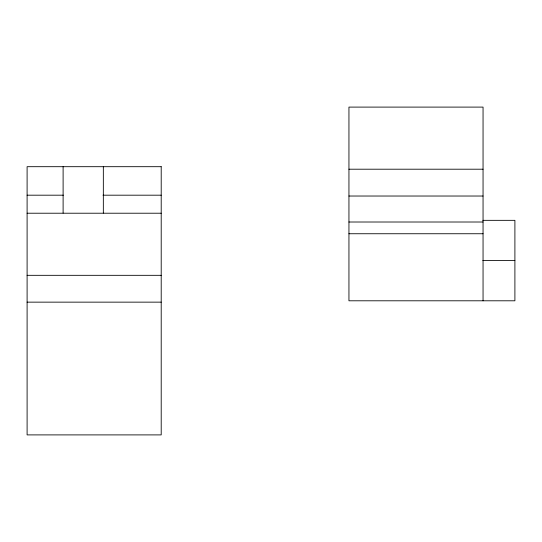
<?xml version="1.0" encoding="UTF-8"?>
<svg xmlns="http://www.w3.org/2000/svg" width="542" height="542" viewBox="0 0 542 542"><rect width="100%" height="100%" fill="white"/><g stroke="black" fill="none" stroke-linecap="round" stroke-linejoin="round"><path stroke-width="0.81" d="M348.946 169.206L483.051 169.206M27.1 195.188L63.367 195.188M103.007 195.188L161.204 195.188M348.946 196.028L483.051 196.028M27.1 213.216L161.204 213.216M482.847 220.337L514.9 220.337L514.9 300.796L348.946 300.796L348.946 107.099L483.051 107.099L483.051 300.796M348.946 222.01L483.051 222.01M348.946 233.744L483.051 233.744M482.847 260.567L514.9 260.567M27.1 275.322L161.204 275.322M27.1 302.145L161.204 302.145M103.339 166.692L103.339 213.081M63.109 166.692L63.109 213.081M161.204 166.692L27.1 166.692L27.1 434.901L161.204 434.901L161.204 166.692"/></g></svg>
